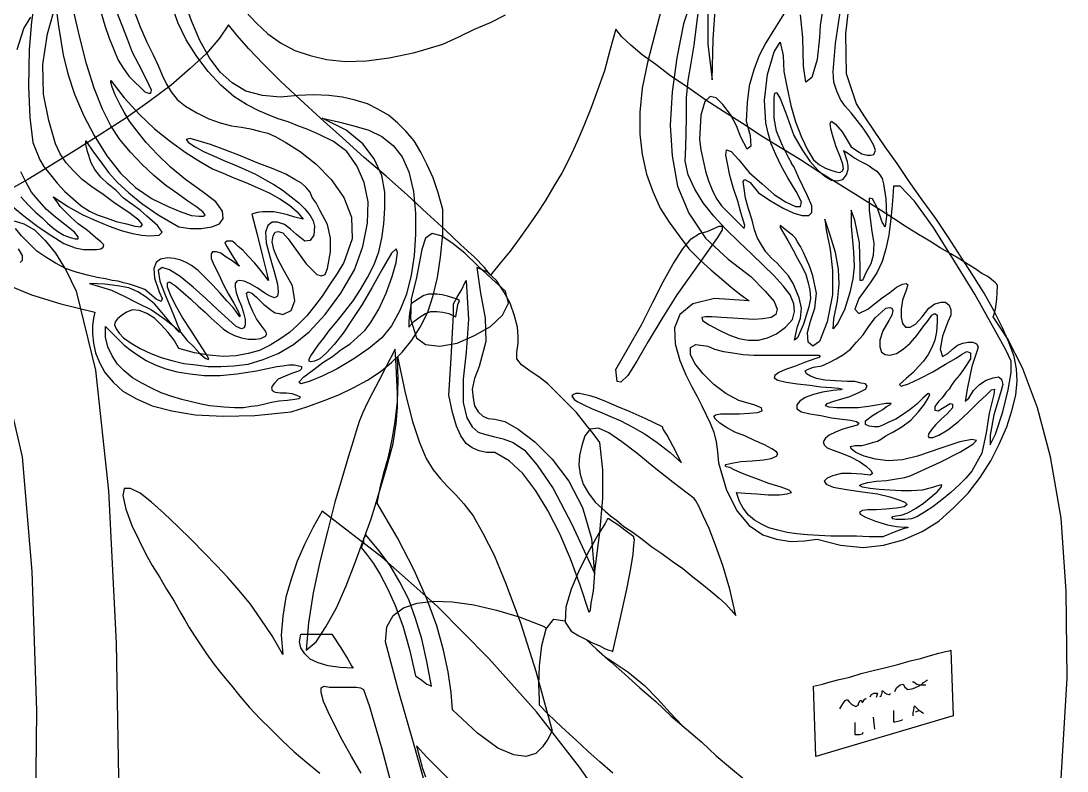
# Model space of a CAD drawing. Extents: x 136.24 to 136.84, y 55.91 to 57.59.
# Drawn here: x 136.4658 to 136.7302, y 57.158 to 57.3477 of the extents above; entities that cross this region are included whole.
import ezdxf

# ---------------------------------------------------------------- set-up
doc = ezdxf.new("R2010")
doc.units = 0
doc.layers.get('0').update_dxf_attribs({"linetype": 'CONTINUOUS'})

msp = doc.modelspace()

# ---------------------------------------------------------------- linework, layer by layer
at = {"linetype": 'CONTINUOUS'}
for points in [[(136.64669, 57.38833), (136.64573, 57.38432), (136.6444, 57.37936), (136.64268, 57.37326), (136.64135, 57.36639), (136.64001, 57.35876), (136.63944, 57.35055), (136.63944, 57.34178), (136.64058, 57.33281), (136.64077, 57.34311), (136.64135, 57.3517), (136.64211, 57.35895), (136.64306, 57.36525), (136.64421, 57.37135), (136.64554, 57.37745), (136.64631, 57.38318), (136.64669, 57.38833)], [(136.6278, 57.35113), (136.62417, 57.3372), (136.62284, 57.33072), (136.62227, 57.32461), (136.62227, 57.31908), (136.62284, 57.31393), (136.62399, 57.30897), (136.62551, 57.30458), (136.62742, 57.30038), (136.62971, 57.29676), (136.63219, 57.29332), (136.63467, 57.29007), (136.63753, 57.28721), (136.6402, 57.28474), (136.64287, 57.28245), (136.64535, 57.28034), (136.64783, 57.27844), (136.64993, 57.27691), (136.64116, 57.27748), (136.63562, 57.27615), (136.63238, 57.27348), (136.63104, 57.27004), (136.63123, 57.26604), (136.63238, 57.26184), (136.6339, 57.25822), (136.63543, 57.25516), (136.63677, 57.25268), (136.63791, 57.25039), (136.63906, 57.2481), (136.64001, 57.24601), (136.64096, 57.24372), (136.64153, 57.24123), (136.64192, 57.23876), (136.64211, 57.2359), (136.64421, 57.22903), (136.64688, 57.22369), (136.64993, 57.22006), (136.65337, 57.21777), (136.6568, 57.21663), (136.66042, 57.21605), (136.66386, 57.21625), (136.6671, 57.21663), (136.67301, 57.2151), (136.67874, 57.21453), (136.68389, 57.2151), (136.68885, 57.21643), (136.69362, 57.21854), (136.69781, 57.2212), (136.70164, 57.22464), (136.70526, 57.22827), (136.70831, 57.23227), (136.71098, 57.23647), (136.71308, 57.24066), (136.71499, 57.24506), (136.71632, 57.24906), (136.71728, 57.25307), (136.71766, 57.25669), (136.71747, 57.25974), (136.71689, 57.2628), (136.71556, 57.26642), (136.71384, 57.27024), (136.71174, 57.27444), (136.70926, 57.27882), (136.7064, 57.2834), (136.70335, 57.28817), (136.7003, 57.29294), (136.69706, 57.29771), (136.69362, 57.30248), (136.69037, 57.30706), (136.68733, 57.31164), (136.68427, 57.31584), (136.6816, 57.31984), (136.67912, 57.32346), (136.67702, 57.32671), (136.67454, 57.33434), (136.67435, 57.34445), (136.67569, 57.35628)], [(136.46202, 57.28111), (136.46851, 57.27844), (136.47595, 57.27615), (136.48453, 57.27405), (136.48415, 57.27253), (136.48396, 57.27062), (136.48396, 57.26852), (136.48415, 57.26623), (136.48472, 57.26375), (136.48567, 57.26127), (136.48701, 57.25879), (136.48911, 57.25631), (136.49159, 57.25402), (136.49503, 57.25211), (136.49903, 57.25039), (136.50399, 57.24906), (136.50991, 57.2481), (136.51697, 57.24772), (136.52498, 57.24792), (136.53414, 57.24887), (136.53833, 57.25021), (136.54252, 57.25173), (136.54634, 57.25325), (136.54996, 57.25497), (136.55339, 57.25688), (136.55664, 57.25898), (136.5595, 57.26127), (136.56217, 57.26394), (136.56465, 57.26699), (136.56675, 57.27024), (136.56866, 57.27405), (136.57, 57.27825), (136.57114, 57.28283), (136.5719, 57.28798), (136.57247, 57.2937), (136.57247, 57.3), (136.57133, 57.3042), (136.57, 57.30801), (136.56846, 57.31144), (136.56694, 57.3145), (136.56522, 57.31736), (136.56313, 57.31984), (136.56102, 57.32194), (136.55874, 57.32385), (136.55607, 57.32537), (136.55339, 57.32671), (136.55034, 57.32766), (136.5471, 57.32843), (136.54366, 57.32881), (136.53985, 57.329), (136.53584, 57.32881), (136.53146, 57.32843), (136.52688, 57.32881), (136.52269, 57.32995), (136.51926, 57.33205), (136.5162, 57.33472), (136.51353, 57.33834), (136.51105, 57.34274), (136.50895, 57.34769), (136.50685, 57.35361)], [(136.49445, 57.35018), (136.49598, 57.34617), (136.49769, 57.34235), (136.49922, 57.33911), (136.50055, 57.33644), (136.50151, 57.33396), (136.50265, 57.33167), (136.5038, 57.32976), (136.50533, 57.32786), (136.50742, 57.32614), (136.51028, 57.32442), (136.51334, 57.32289), (136.5162, 57.32194), (136.51906, 57.32117), (136.52155, 57.32079), (136.52383, 57.32042), (136.52612, 57.31984), (136.52822, 57.31927), (136.53013, 57.3185), (136.5328, 57.31698), (136.53642, 57.31469), (136.54042, 57.31144), (136.54423, 57.30763), (136.54748, 57.30305), (136.54939, 57.29809), (136.54958, 57.29256), (136.54748, 57.28664), (136.54577, 57.28378), (136.54386, 57.28092), (136.54194, 57.27806), (136.54004, 57.27558), (136.53813, 57.2731), (136.53584, 57.27081), (136.53375, 57.2689), (136.53127, 57.26718), (136.52879, 57.26566), (136.52612, 57.26432), (136.52326, 57.26356), (136.52021, 57.26299), (136.51697, 57.2628), (136.51334, 57.26318), (136.50971, 57.26375), (136.50571, 57.26489), (136.50456, 57.26699), (136.50304, 57.2689), (136.50132, 57.27081), (136.4996, 57.27253), (136.49769, 57.27367), (136.49578, 57.27444), (136.49407, 57.27462), (136.49254, 57.27405), (136.4912, 57.2731), (136.49025, 57.27233), (136.48968, 57.27157), (136.48949, 57.27081), (136.48988, 57.26986), (136.49063, 57.26871), (136.49178, 57.26757), (136.49369, 57.26623), (136.49598, 57.26489), (136.49865, 57.26356), (136.50132, 57.2626), (136.50399, 57.26184), (136.50704, 57.26108), (136.5101, 57.2607), (136.51315, 57.26031), (136.51639, 57.26031), (136.51963, 57.26051), (136.52326, 57.26089), (136.52707, 57.26203), (136.53089, 57.26356), (136.53471, 57.26585), (136.5387, 57.26909), (136.54271, 57.27348), (136.54672, 57.27882), (136.55015, 57.28474), (136.55225, 57.29065), (136.55339, 57.29656), (136.55358, 57.30191), (136.55263, 57.30686), (136.55072, 57.31106), (136.54824, 57.31469), (136.54481, 57.31717), (136.54137, 57.31888), (136.53833, 57.32022), (136.53584, 57.32117), (136.53337, 57.32213), (136.53089, 57.32289), (136.5286, 57.32385), (136.52593, 57.32499), (136.52287, 57.32652), (136.51963, 57.32861), (136.51639, 57.33147), (136.51315, 57.33491), (136.51028, 57.33873), (136.50762, 57.34292), (136.50552, 57.34731), (136.50399, 57.3517)], [(136.63543, 57.35342), (136.63333, 57.34693)], [(136.46888, 57.34979), (136.46851, 57.3475), (136.46793, 57.34045), (136.46774, 57.3311), (136.46812, 57.32328), (136.46888, 57.31698), (136.4706, 57.31259), (136.47175, 57.31068), (136.47328, 57.30878), (136.47499, 57.30668), (136.4769, 57.30458), (136.479, 57.30267), (136.4811, 57.30095), (136.48319, 57.29962), (136.4851, 57.29866), (136.48739, 57.2979), (136.48988, 57.29694), (136.49254, 57.29637), (136.49464, 57.2958), (136.49617, 57.29561), (136.49655, 57.29619), (136.4956, 57.29733), (136.49311, 57.29923), (136.48968, 57.30152), (136.48663, 57.30381), (136.48376, 57.30572), (136.48129, 57.30763), (136.47919, 57.30973), (136.47728, 57.31183), (136.47575, 57.31412), (136.47461, 57.31659), (136.47289, 57.32251), (136.47156, 57.32918), (136.47137, 57.33663), (136.47251, 57.34445), (136.47403, 57.34979)], [(136.4748, 57.35018), (136.47537, 57.34636), (136.47652, 57.33911), (136.47766, 57.33434), (136.47938, 57.32918), (136.48167, 57.32385), (136.48434, 57.3187), (136.48759, 57.31355), (136.49102, 57.30915), (136.49483, 57.30553), (136.49903, 57.30267), (136.50304, 57.30076), (136.50628, 57.29942), (136.50895, 57.29847), (136.51086, 57.29828), (136.512, 57.29828), (136.51239, 57.29866), (136.51181, 57.29942), (136.51028, 57.30057), (136.50799, 57.3021), (136.50552, 57.304), (136.50247, 57.3061), (136.49941, 57.30858), (136.49636, 57.31144), (136.49349, 57.3145), (136.49083, 57.31774), (136.48854, 57.32117), (136.48644, 57.32537), (136.48434, 57.33072), (136.48244, 57.33682), (136.48072, 57.3435), (136.47919, 57.34998)], [(136.48605, 57.34998), (136.48701, 57.34655), (136.48816, 57.34331), (136.4893, 57.34045), (136.49045, 57.33777), (136.49178, 57.33567), (136.49311, 57.33376), (136.49464, 57.33224), (136.49598, 57.3309), (136.49712, 57.32976), (136.49807, 57.32938), (136.49865, 57.32938), (136.49884, 57.33014), (136.49827, 57.33147), (136.49712, 57.33376), (136.4956, 57.33663), (136.49407, 57.33968), (136.49274, 57.34311), (136.4914, 57.34655), (136.49006, 57.34998)], [(136.52269, 57.34998), (136.52536, 57.34712), (136.52822, 57.34445), (136.53146, 57.34216), (136.53509, 57.34025), (136.5389, 57.33892), (136.54309, 57.33796), (136.54786, 57.33739), (136.55321, 57.33758), (136.55893, 57.33834), (136.56542, 57.33968), (136.57247, 57.34178), (136.57648, 57.34369), (136.58048, 57.3456), (136.58449, 57.34731), (136.58831, 57.34922)], [(136.63333, 57.34693), (136.63161, 57.33834), (136.63047, 57.32976), (136.6299, 57.32137), (136.63047, 57.31355), (136.63181, 57.30591), (136.63467, 57.29905), (136.63887, 57.29275), (136.64459, 57.28741), (136.65031, 57.28302), (136.65394, 57.27939), (136.65623, 57.27673), (136.65699, 57.27482), (136.65661, 57.27348), (136.65546, 57.27272), (136.65337, 57.27233), (136.65108, 57.27215), (136.6484, 57.27233), (136.64573, 57.27253), (136.64287, 57.27272), (136.64058, 57.2729), (136.63887, 57.2729), (136.63791, 57.27272), (136.6381, 57.27195), (136.63982, 57.27081), (136.6423, 57.26947), (136.64478, 57.26833), (136.64726, 57.26738), (136.64974, 57.26699), (136.65222, 57.26699), (136.65451, 57.26757), (136.6568, 57.26852), (136.65909, 57.27024), (136.66081, 57.27215), (136.66138, 57.27424), (136.66119, 57.27615), (136.66024, 57.27844), (136.65852, 57.28073), (136.65623, 57.28321), (136.65355, 57.28588), (136.65051, 57.28875), (136.64726, 57.29179), (136.64402, 57.29504), (136.64096, 57.29828), (136.63829, 57.30171), (136.63619, 57.30515), (136.63448, 57.30878), (136.63372, 57.31221), (136.6339, 57.31584), (136.63409, 57.32308), (136.63409, 57.32823), (136.63448, 57.33262), (136.63524, 57.33701), (136.63601, 57.34159), (136.63658, 57.34636), (136.63715, 57.35094)], [(136.63734, 57.31774), (136.63772, 57.31507), (136.63829, 57.3124), (136.63887, 57.30973), (136.63963, 57.30725), (136.64058, 57.30496), (136.64153, 57.30286), (136.64287, 57.30095), (136.64459, 57.29923), (136.64726, 57.29656), (136.6486, 57.29523), (136.64879, 57.29599), (136.64783, 57.29923), (136.64707, 57.3021), (136.64593, 57.30534), (136.64497, 57.30858), (136.6444, 57.31164), (136.64402, 57.31373), (136.64421, 57.31507), (136.64535, 57.31469), (136.64726, 57.31259), (136.64993, 57.30935), (136.65317, 57.30649), (136.65623, 57.30381), (136.65909, 57.30191), (136.66157, 57.30076), (136.6629, 57.30076), (136.6631, 57.30191), (136.66176, 57.30458), (136.65966, 57.30801), (136.65795, 57.31106), (136.65661, 57.31393), (136.65546, 57.31659), (136.6547, 57.31927), (136.65413, 57.32194), (136.65394, 57.3248), (136.65375, 57.32766), (136.65451, 57.33415), (136.65623, 57.33987), (136.65775, 57.34235), (136.65852, 57.33892), (136.6587, 57.33491), (136.65947, 57.33072), (136.66042, 57.32632), (136.66157, 57.32213), (136.6631, 57.31831), (136.66462, 57.31507), (136.66615, 57.31259), (136.66768, 57.31126), (136.6692, 57.31049), (136.67054, 57.30992), (136.67187, 57.30954), (136.67283, 57.30935), (136.6734, 57.30973), (136.67378, 57.3103), (136.67359, 57.31144), (136.67301, 57.31316), (136.67187, 57.31584), (136.67111, 57.31831), (136.67054, 57.32042), (136.67034, 57.32174), (136.67072, 57.32232), (136.67168, 57.32156), (136.6734, 57.31965), (136.67569, 57.31584), (136.67702, 57.31488), (136.67836, 57.31412), (136.67969, 57.31373), (136.68065, 57.31373), (136.68141, 57.31393), (136.68179, 57.31488), (136.68141, 57.31622), (136.68027, 57.31831), (136.67874, 57.3206), (136.67721, 57.32251), (136.67569, 57.32442), (136.67416, 57.32614), (136.67301, 57.32786), (136.67206, 57.32995), (136.6713, 57.33224), (136.67111, 57.33491), (136.67168, 57.34197), (136.67301, 57.35037)], [(136.65909, 57.35018), (136.65756, 57.34769), (136.65584, 57.34502), (136.65413, 57.34216), (136.65241, 57.33892), (136.65108, 57.3353), (136.64993, 57.33129), (136.64936, 57.32709), (136.64917, 57.32232), (136.65012, 57.3187), (136.65031, 57.31602), (136.64936, 57.31526), (136.64783, 57.31831), (136.64669, 57.32117), (136.64516, 57.32403), (136.64325, 57.32652), (136.64153, 57.32823), (136.64001, 57.32861), (136.63867, 57.32728), (136.63772, 57.32385), (136.63734, 57.31774)], [(136.66843, 57.35037), (136.66786, 57.34655), (136.66768, 57.3435), (136.6671, 57.33796), (136.66577, 57.33338), (136.66424, 57.33224), (136.66367, 57.33625), (136.66348, 57.3435), (136.6629, 57.34922)], [(136.72873, 57.15615), (136.73025, 57.18152), (136.73006, 57.20346), (136.72873, 57.22197), (136.72605, 57.23742), (136.72281, 57.24982), (136.71899, 57.25994), (136.71518, 57.26738), (136.71155, 57.2729), (136.71174, 57.27329), (136.71213, 57.27482), (136.71251, 57.2773), (136.7127, 57.28073), (136.71251, 57.28111), (136.71213, 57.28149), (136.71117, 57.28226), (136.71022, 57.28302), (136.70869, 57.28378), (136.70717, 57.28492), (136.70526, 57.28607), (136.70316, 57.28741), (136.70087, 57.28875), (136.6982, 57.29027), (136.69552, 57.29198), (136.69266, 57.2937), (136.68962, 57.29561), (136.68637, 57.29771), (136.68313, 57.29981), (136.67969, 57.30191), (136.67607, 57.3042), (136.67187, 57.30686), (136.66748, 57.30954), (136.6629, 57.31259), (136.65813, 57.31545), (136.65317, 57.3185), (136.64822, 57.32174), (136.64345, 57.3248), (136.63867, 57.32786), (136.63429, 57.3309), (136.63009, 57.33376), (136.62628, 57.33663), (136.62284, 57.33911), (136.61998, 57.34159), (136.61769, 57.34369), (136.61616, 57.3456), (136.61464, 57.34025), (136.6133, 57.3351), (136.61158, 57.33014), (136.60986, 57.32557), (136.60815, 57.32117), (136.60643, 57.31717), (136.60453, 57.31316), (136.60262, 57.30935), (136.60052, 57.30591), (136.59842, 57.30229), (136.59632, 57.29905), (136.59403, 57.2958), (136.59174, 57.29256), (136.58946, 57.2895), (136.58697, 57.28646), (136.58449, 57.2834), (136.58297, 57.28531), (136.58048, 57.28798), (136.57705, 57.29103), (136.57304, 57.29485), (136.56846, 57.29905), (136.56351, 57.30362), (136.55816, 57.30839), (136.55263, 57.31316), (136.5471, 57.31813), (136.54157, 57.32308), (136.53642, 57.32786), (136.53146, 57.33243), (136.52707, 57.33682), (136.52345, 57.34063), (136.5204, 57.34407), (136.5183, 57.34674), (136.51601, 57.34331), (136.51277, 57.33949), (136.50857, 57.33567), (136.5038, 57.33147), (136.49827, 57.32728), (136.49235, 57.32308), (136.48605, 57.31908), (136.47976, 57.31507), (136.47366, 57.31126), (136.46755, 57.30763), (136.46183, 57.30439)], [(136.46488, 57.34045), (136.46659, 57.34579), (136.46831, 57.34865)], [(136.46373, 57.30076), (136.46698, 57.29809), (136.47041, 57.29542), (136.47366, 57.29332), (136.47671, 57.29141), (136.47957, 57.29027), (136.48167, 57.28989), (136.48339, 57.28989), (136.48491, 57.28989), (136.48605, 57.29007), (136.48663, 57.29046), (136.48682, 57.29103), (136.48605, 57.29179), (136.48472, 57.29294), (136.48262, 57.29465), (136.48033, 57.29637), (136.47843, 57.29809), (136.4769, 57.29962), (136.47575, 57.30076), (136.47499, 57.30191), (136.47442, 57.30267), (136.47403, 57.30305), (136.47403, 57.30324), (136.47766, 57.30076), (136.48147, 57.29866), (136.48491, 57.29714), (136.48816, 57.2958), (136.4912, 57.29465), (136.49407, 57.2939), (136.49636, 57.29351), (136.49827, 57.29332), (136.50075, 57.29351), (136.50151, 57.29427), (136.50036, 57.29599), (136.49769, 57.29828), (136.49598, 57.29981), (136.49388, 57.30134), (136.49178, 57.30286), (136.48988, 57.30477), (136.48777, 57.30649), (136.48605, 57.3082), (136.48453, 57.31011), (136.48358, 57.31183), (136.48262, 57.31469), (136.48224, 57.31641), (136.48224, 57.31717), (136.48224, 57.31736), (136.48415, 57.3145), (136.48605, 57.31202), (136.48796, 57.30935), (136.49025, 57.30686), (136.49311, 57.3042), (136.49636, 57.30152), (136.50055, 57.29866), (136.50571, 57.29561), (136.50857, 57.29523), (136.51143, 57.29523), (136.5141, 57.29561), (136.51601, 57.29637), (136.51697, 57.29771), (136.51677, 57.29962), (136.51506, 57.30191), (136.51162, 57.30458), (136.50742, 57.30763), (136.50361, 57.31068), (136.50036, 57.31393), (136.4975, 57.31698), (136.49521, 57.31984), (136.49331, 57.32232), (136.49197, 57.32461), (136.49102, 57.32632), (136.48968, 57.329), (136.48891, 57.3309), (136.48854, 57.33224), (136.48854, 57.33262), (136.49197, 57.32823), (136.49578, 57.32403), (136.4996, 57.32042), (136.50361, 57.31717), (136.50762, 57.3143), (136.51124, 57.31202), (136.51429, 57.3103), (136.51697, 57.30915), (136.51963, 57.30801), (136.52269, 57.30686), (136.52555, 57.30553), (136.5286, 57.3042), (136.53127, 57.30267), (136.53375, 57.30114), (136.53565, 57.29942), (136.53718, 57.29752), (136.53509, 57.29809), (136.53318, 57.29866), (136.53146, 57.29905), (136.52974, 57.29942), (136.52822, 57.29942), (136.52688, 57.29942), (136.52555, 57.29923), (136.52421, 57.29885), (136.52555, 57.2937), (136.52688, 57.28817), (136.52803, 57.28378), (136.52841, 57.28206), (136.5265, 57.28454), (136.52498, 57.28646), (136.52326, 57.28817), (136.52192, 57.2897), (136.52078, 57.29065), (136.52001, 57.29141), (136.51944, 57.29179), (136.51926, 57.29198), (136.51792, 57.29198), (136.51735, 57.29161), (136.51792, 57.29065), (136.51887, 57.28893), (136.52001, 57.28721), (136.52059, 57.28626), (136.52097, 57.28588), (136.52097, 57.28569), (136.51926, 57.28703), (136.51772, 57.28798), (136.51639, 57.28893), (136.51525, 57.28932), (136.51429, 57.28932), (136.51391, 57.28875), (136.51391, 57.2876), (136.51468, 57.28588), (136.51582, 57.28359), (136.51697, 57.28111), (136.5183, 57.27863), (136.51963, 57.27634), (136.52059, 57.27462), (136.52116, 57.27329), (136.52116, 57.2729), (136.52059, 57.27367), (136.51944, 57.27519), (136.51792, 57.27691), (136.5162, 57.27882), (136.51429, 57.28092), (136.51239, 57.28283), (136.51067, 57.28454), (136.50895, 57.28588), (136.50762, 57.28664), (136.50628, 57.28721), (136.50456, 57.2876), (136.50284, 57.28778), (136.50113, 57.28741), (136.49998, 57.28664), (136.49941, 57.28512), (136.4996, 57.28263), (136.50075, 57.2792), (136.50151, 57.27748), (136.50132, 57.27673), (136.49998, 57.2773), (136.49712, 57.27977)], [(136.66214, 57.27043), (136.6629, 57.27253), (136.6631, 57.27501), (136.66253, 57.27768), (136.66099, 57.28131), (136.65985, 57.28321), (136.65833, 57.28492), (136.65699, 57.28646), (136.65546, 57.28778), (136.65413, 57.28932), (136.65298, 57.29103), (136.65203, 57.29275), (136.65126, 57.29485), (136.65069, 57.29733), (136.64974, 57.30019), (136.64897, 57.30286), (136.6486, 57.30534), (136.6484, 57.30706), (136.64879, 57.30763), (136.65012, 57.30686), (136.65222, 57.3042), (136.65546, 57.3021), (136.65852, 57.30038), (136.66119, 57.29905), (136.66328, 57.29847), (136.665, 57.29847), (136.66577, 57.29923), (136.66577, 57.30095), (136.66462, 57.30343), (136.66233, 57.3082), (136.66119, 57.31087), (136.66061, 57.31164), (136.66061, 57.31183), (136.65985, 57.31316), (136.65833, 57.31622), (136.6568, 57.31984), (136.65623, 57.32308), (136.65623, 57.32461), (136.65623, 57.32652), (136.65623, 57.32823), (136.65641, 57.32938), (136.6568, 57.32957), (136.65775, 57.32804), (136.65909, 57.32461), (136.66119, 57.3187), (136.66328, 57.31507), (136.66519, 57.31221), (136.66729, 57.30992), (136.66901, 57.30839), (136.67072, 57.30744), (136.67225, 57.30725), (136.67359, 57.30763), (136.67454, 57.30878), (136.67492, 57.31011), (136.67492, 57.31106), (136.67473, 57.31202), (136.67435, 57.31335), (136.67397, 57.3145), (136.67378, 57.31488), (136.67473, 57.3143), (136.67664, 57.31297), (136.67798, 57.31221), (136.67912, 57.31164), (136.68027, 57.31106), (136.68122, 57.3103), (136.68217, 57.30973), (136.68293, 57.30878), (136.68351, 57.30782), (136.68389, 57.30649), (136.68446, 57.30267), (136.68465, 57.29828), (136.68427, 57.29561), (136.68351, 57.29676), (136.68236, 57.30038), (136.68103, 57.30267), (136.68027, 57.30286), (136.68027, 57.29981), (136.68084, 57.29504), (136.68141, 57.29141), (136.68122, 57.28836), (136.68065, 57.28626), (136.6795, 57.28417), (136.67855, 57.28206), (136.67798, 57.28206), (136.67798, 57.28531), (136.67778, 57.29161), (136.67664, 57.29733), (136.67569, 57.29981), (136.67569, 57.2958), (136.67626, 57.28932), (136.67645, 57.2855), (136.67607, 57.28245), (136.6753, 57.27902), (136.67397, 57.27462), (136.67225, 57.27119), (136.67111, 57.26986), (136.6713, 57.27233), (136.67225, 57.27691), (136.67263, 57.28111), (136.67244, 57.28492), (136.67168, 57.28912), (136.67034, 57.29351), (136.66939, 57.29656), (136.66901, 57.29752), (136.66939, 57.29485), (136.67034, 57.28989), (136.67092, 57.28454), (136.67092, 57.27844), (136.66958, 57.27157), (136.66768, 57.26661), (136.66596, 57.26546), (136.66481, 57.26642), (136.66462, 57.2689), (136.66539, 57.27176), (136.66653, 57.27501), (136.66691, 57.27882), (136.66596, 57.28321), (136.66519, 57.2855), (136.66443, 57.28741), (136.66367, 57.28912), (136.6629, 57.29065), (136.66214, 57.29179), (136.66157, 57.29275), (136.66081, 57.29351), (136.66024, 57.2939), (136.6589, 57.29504), (136.65775, 57.29599), (136.65775, 57.29542), (136.65966, 57.29218), (136.66099, 57.2897), (136.66214, 57.2876), (136.66328, 57.2855), (136.66424, 57.28359), (136.66481, 57.28149), (136.66519, 57.27959), (136.66539, 57.27748), (136.665, 57.27539), (136.66367, 57.271), (136.66214, 57.26757), (136.66138, 57.26699), (136.66214, 57.27043)], [(136.54194, 57.32308), (136.54614, 57.32213), (136.54996, 57.32117), (136.55378, 57.32003), (136.55702, 57.3185), (136.55988, 57.31622), (136.56217, 57.31335), (136.56389, 57.30954), (136.56503, 57.30458), (136.5656, 57.29905), (136.5656, 57.2937), (136.56522, 57.28836), (136.56446, 57.2834), (136.56331, 57.27863), (136.5616, 57.27444), (136.5595, 57.27062), (136.55702, 57.26757), (136.55378, 57.26489), (136.54996, 57.26223), (136.54577, 57.25974), (136.54194, 57.25783), (136.5387, 57.2565), (136.53661, 57.25593), (136.53604, 57.25631), (136.53737, 57.25765), (136.53985, 57.25955), (136.54214, 57.26127), (136.54462, 57.2628), (136.54672, 57.26451), (136.54901, 57.26604), (136.55092, 57.26775), (136.55282, 57.26947), (136.55435, 57.27157), (136.55626, 57.27482), (136.55816, 57.27882), (136.55969, 57.28302), (136.56065, 57.28664), (136.56102, 57.28912), (136.56065, 57.29007), (136.5595, 57.28893), (136.55702, 57.28474), (136.55454, 57.28016), (136.55206, 57.27596), (136.54958, 57.27215), (136.54729, 57.26871), (136.545, 57.26585), (136.54309, 57.26375), (136.54137, 57.26223), (136.54004, 57.26165), (136.53908, 57.26146), (136.5387, 57.26165), (136.5387, 57.26223), (136.53908, 57.26299), (136.53985, 57.26413), (136.54099, 57.26566), (136.54233, 57.26738), (136.54386, 57.26947), (136.54577, 57.27176), (136.54767, 57.27424), (136.54977, 57.27691), (136.55168, 57.27977), (136.55339, 57.28283), (136.55511, 57.28607), (136.55626, 57.28932), (136.55702, 57.29275), (136.55759, 57.29637), (136.55778, 57.30038), (136.55778, 57.30439), (136.55702, 57.30858), (136.55511, 57.31278), (136.55225, 57.31659), (136.54806, 57.32003), (136.54194, 57.32308)], [(136.48319, 57.28131), (136.48567, 57.28054), (136.48873, 57.27959), (136.49197, 57.27806), (136.4954, 57.27634), (136.49884, 57.27462), (136.50189, 57.27253), (136.50437, 57.27062), (136.50628, 57.2689), (136.50781, 57.26699), (136.50952, 57.26528), (136.51105, 57.26356), (136.51239, 57.26241), (136.51315, 57.26203), (136.51334, 57.26223), (136.51257, 57.26356), (136.51086, 57.26623), (136.50876, 57.26947), (136.50666, 57.27272), (136.50494, 57.27577), (136.50361, 57.27844), (136.50284, 57.28034), (136.50284, 57.28149), (136.50342, 57.28168), (136.50494, 57.28073), (136.50685, 57.27902), (136.50876, 57.2773), (136.51067, 57.27558), (136.51239, 57.27405), (136.51391, 57.27253), (136.51543, 57.27119), (136.51697, 57.26986), (136.5183, 57.2689), (136.51983, 57.26814), (136.52155, 57.26757), (136.52326, 57.26718), (136.52516, 57.26718), (136.5265, 57.26738), (136.52765, 57.26795), (136.52803, 57.26852), (136.52745, 57.26947), (136.5265, 57.27081), (136.52536, 57.27233), (136.52441, 57.27424), (136.52364, 57.27615), (136.52307, 57.27768), (136.52287, 57.27882), (136.52326, 57.2792), (136.52421, 57.27882), (136.52536, 57.27787), (136.52631, 57.27691), (136.52727, 57.27596), (136.52822, 57.27519), (136.52917, 57.27444), (136.53013, 57.27386), (136.53108, 57.27367), (136.53203, 57.27348), (136.53414, 57.27444), (136.53509, 57.27691), (136.53451, 57.28073), (136.53203, 57.28512), (136.5307, 57.2876), (136.52974, 57.28989), (136.52936, 57.29179), (136.52956, 57.29332), (136.53013, 57.29427), (136.53089, 57.29447), (136.53203, 57.29408), (136.53337, 57.29256), (136.53489, 57.29046), (136.53642, 57.28836), (136.53794, 57.28626), (136.53947, 57.28474), (136.54062, 57.28359), (136.54176, 57.28321), (136.54271, 57.28359), (136.54328, 57.28512), (136.54405, 57.28932), (136.54405, 57.29275), (136.54328, 57.29619), (136.54137, 57.29981), (136.54042, 57.30171), (136.53947, 57.30305), (136.5389, 57.30439), (136.53794, 57.30553), (136.53679, 57.30668), (136.53509, 57.30763), (136.5328, 57.30897), (136.52956, 57.3103), (136.52555, 57.31183), (136.52135, 57.31355), (136.51735, 57.31507), (136.51372, 57.31641), (136.51067, 57.31736), (136.50857, 57.31793), (136.50762, 57.31774), (136.50819, 57.31698), (136.50991, 57.31584), (136.512, 57.31469), (136.51448, 57.31355), (136.51715, 57.3124), (136.51983, 57.31126), (136.5225, 57.31011), (136.52516, 57.30897), (136.52745, 57.30763), (136.52974, 57.30629), (136.53185, 57.30496), (136.53414, 57.30324), (136.53604, 57.30171), (136.53756, 57.30019), (136.5389, 57.29847), (136.53966, 57.29714), (136.54004, 57.2958), (136.53985, 57.29351), (136.5389, 57.29218), (136.53756, 57.29198), (136.53547, 57.2937), (136.53394, 57.29504), (136.53242, 57.29619), (136.5307, 57.29676), (136.52936, 57.29676), (136.52822, 57.29599), (136.52765, 57.29427), (136.52784, 57.29161), (136.52879, 57.28778), (136.52994, 57.28397), (136.5307, 57.28111), (136.53089, 57.2792), (136.5307, 57.27806), (136.52994, 57.27768), (136.52879, 57.27806), (136.52745, 57.27882), (136.52555, 57.28016), (136.52364, 57.28131), (136.5223, 57.28188), (136.52116, 57.28206), (136.5204, 57.28188), (136.52001, 57.28131), (136.52001, 57.28034), (136.52021, 57.27902), (136.52078, 57.27748), (136.52155, 57.27558), (136.52212, 57.27386), (136.5225, 57.27215), (136.5225, 57.27081), (136.5223, 57.27004), (136.52155, 57.26986), (136.52021, 57.27043), (136.5183, 57.27215), (136.51563, 57.27462), (136.51257, 57.27748), (136.50933, 57.28034), (136.50609, 57.28302), (136.50342, 57.28474), (136.50151, 57.28531), (136.50055, 57.28454), (136.50094, 57.28188), (136.50227, 57.27844), (136.50361, 57.27519), (136.50475, 57.27253), (136.50552, 57.27062), (136.50609, 57.26928), (136.5059, 57.2689), (136.50513, 57.26967), (136.50361, 57.27138), (136.50151, 57.27386), (136.4996, 57.27615), (136.4975, 57.27787), (136.4954, 57.2792), (136.49311, 57.28016), (136.49025, 57.28073), (136.48701, 57.28111), (136.48319, 57.28131)], [(136.46583, 57.30324), (136.46774, 57.30114), (136.46946, 57.29942), (136.47117, 57.2979), (136.47251, 57.29656), (136.47385, 57.29542), (136.47518, 57.29447), (136.47671, 57.29351), (136.47824, 57.29294), (136.47957, 57.29256), (136.48033, 57.29256), (136.48033, 57.29313), (136.47938, 57.29427), (136.4769, 57.29619), (136.47461, 57.29809), (136.47232, 57.3), (136.47041, 57.3021), (136.46851, 57.30439), (136.46717, 57.30686), (136.46583, 57.30954)], [(136.68637, 57.30591), (136.68618, 57.30324), (136.68599, 57.30019), (136.68561, 57.29694), (136.68522, 57.29351), (136.68446, 57.29007), (136.68351, 57.28683), (136.68217, 57.28397), (136.68046, 57.28149), (136.67759, 57.27748), (136.67664, 57.27482), (136.67759, 57.27367), (136.67988, 57.27482), (136.6816, 57.27615), (136.68351, 57.27768), (136.68542, 57.27902), (136.68713, 57.28034), (136.68866, 57.28111), (136.68962, 57.28131), (136.69, 57.28092), (136.68962, 57.27959), (136.68866, 57.27711), (136.68828, 57.27482), (136.68828, 57.27272), (136.68866, 57.27119), (136.68942, 57.27024), (136.69057, 57.27024), (136.69191, 57.271), (136.69362, 57.2729), (136.69534, 57.27501), (136.69686, 57.27615), (136.69839, 57.27653), (136.69953, 57.27653), (136.70049, 57.27577), (136.70087, 57.27462), (136.70087, 57.27329), (136.7001, 57.27157), (136.69877, 57.26795), (136.6982, 57.2647), (136.69877, 57.2628), (136.7001, 57.26356), (136.70125, 57.2647), (136.70259, 57.26566), (136.70393, 57.26623), (136.70526, 57.26642), (136.7064, 57.26642), (136.70736, 57.26604), (136.70774, 57.26528), (136.70755, 57.26432), (136.70621, 57.26031), (136.70507, 57.25497), (136.7045, 57.25154), (136.70545, 57.2523), (136.70659, 57.25421), (136.70812, 57.25574), (136.70984, 57.25688), (136.71155, 57.25745), (136.71289, 57.25765), (136.71365, 57.25707), (136.71403, 57.25574), (136.71346, 57.25364), (136.71174, 57.2481), (136.71079, 57.24295), (136.71079, 57.24048), (136.71213, 57.24315), (136.71403, 57.24887), (136.71537, 57.2544), (136.71613, 57.25879), (136.71613, 57.26165), (136.7148, 57.26451), (136.71137, 57.27062), (136.70697, 57.27863), (136.70164, 57.28721), (136.69649, 57.29542), (136.69171, 57.3021), (136.68809, 57.30591), (136.68637, 57.30591)], [(136.46412, 57.29714), (136.46659, 57.29637), (136.46927, 57.29485), (136.47194, 57.29218), (136.47461, 57.28893), (136.47728, 57.28454), (136.47976, 57.27939), (136.48472, 57.25936), (136.48796, 57.22884), (136.48988, 57.1903), (136.49063, 57.14661), (136.49045, 57.10025), (136.48988, 57.05408), (136.48873, 57.01039), (136.48777, 56.97223)], [(136.49712, 57.27977), (136.49503, 57.28054), (136.49331, 57.28111), (136.49178, 57.28149), (136.49045, 57.28188), (136.48891, 57.28206), (136.4872, 57.28245), (136.4851, 57.28283), (136.48262, 57.2834), (136.47976, 57.28417), (136.47709, 57.28512), (136.47461, 57.28646), (136.47213, 57.28798), (136.46984, 57.2895), (136.46793, 57.29141), (136.46602, 57.29332), (136.4645, 57.29523)], [(136.58831, 57.27939), (136.58488, 57.28245), (136.58125, 57.28588), (136.57801, 57.28893), (136.57476, 57.29161), (136.57209, 57.29332), (136.5698, 57.2939), (136.56809, 57.29275), (136.56713, 57.28989), (136.5658, 57.28283), (136.56446, 57.2773), (136.56427, 57.27233), (136.5658, 57.26757), (136.56809, 57.26585), (136.57171, 57.26546), (136.5761, 57.26623), (136.58048, 57.26814), (136.58449, 57.27043), (136.58754, 57.27329), (136.58907, 57.27634), (136.58831, 57.27939)], [(136.61616, 57.25955), (136.61941, 57.26509), (136.62265, 57.27081), (136.62551, 57.27653), (136.62818, 57.28168), (136.63066, 57.28626), (136.63314, 57.29007), (136.63524, 57.29256), (136.63734, 57.2939), (136.63925, 57.29447), (136.64096, 57.29523), (136.6423, 57.2958), (136.64306, 57.2958), (136.64306, 57.29485), (136.64192, 57.29294), (136.63963, 57.2897), (136.63601, 57.28454), (136.63161, 57.27844), (136.6278, 57.27233), (136.62437, 57.26661), (136.6215, 57.26165), (136.61921, 57.25803), (136.6175, 57.25631), (136.61655, 57.2565), (136.61616, 57.25955)], [(136.46564, 57.28664), (136.46622, 57.28721), (136.46622, 57.28836), (136.46526, 57.29007)], [(136.58105, 57.28531), (136.58202, 57.27882), (136.58316, 57.27253), (136.58334, 57.26661), (136.58163, 57.26031), (136.58048, 57.25726), (136.57991, 57.25459), (136.5801, 57.2523), (136.58048, 57.25039), (136.58144, 57.24887), (136.58259, 57.24772), (136.58392, 57.24715), (136.58563, 57.24696), (136.58812, 57.24638), (136.59155, 57.24448), (136.59575, 57.24123), (136.60013, 57.23685), (136.60434, 57.23132), (136.60777, 57.22464), (136.61006, 57.21682), (136.61082, 57.20785), (136.61215, 57.21834), (136.61292, 57.22693), (136.61292, 57.23418), (136.61215, 57.24105), (136.61044, 57.24334), (136.60834, 57.24601), (136.60624, 57.24867), (136.60376, 57.25116), (136.60128, 57.25364), (136.59899, 57.25593), (136.5967, 57.25765), (136.59479, 57.25898), (136.59232, 57.2607), (136.59117, 57.26223), (136.59117, 57.26394), (136.59155, 57.26623), (136.59155, 57.26795), (136.59136, 57.27024), (136.5906, 57.2731), (136.58946, 57.27634), (136.58792, 57.2792), (136.58602, 57.28206), (136.58373, 57.28417), (136.58105, 57.28531)], [(136.57515, 57.27615), (136.5761, 57.27787), (136.57724, 57.27977), (136.57801, 57.28149), (136.57839, 57.28206), (136.57896, 57.27215), (136.57839, 57.26394), (136.57762, 57.25707), (136.57762, 57.25116), (136.57858, 57.24735), (136.57991, 57.24506), (136.58144, 57.24372), (136.58297, 57.24315), (136.58526, 57.24257), (136.58774, 57.242), (136.59021, 57.24105), (136.59308, 57.23914), (136.59632, 57.23533), (136.60033, 57.22941), (136.6051, 57.22044), (136.61082, 57.20804), (136.61044, 57.20346), (136.60986, 57.20041), (136.60968, 57.19869), (136.60949, 57.19812), (136.6072, 57.20499), (136.60471, 57.21167), (136.60205, 57.21796), (136.59899, 57.22388), (136.59594, 57.22884), (136.5927, 57.23322), (136.58926, 57.23647), (136.58563, 57.23857), (136.58354, 57.23857), (136.58163, 57.23895), (136.57991, 57.23971), (136.57839, 57.24086), (136.57705, 57.24277), (136.5759, 57.24524), (136.57495, 57.24867), (136.574, 57.25307), (136.57458, 57.26241), (136.57495, 57.2689), (136.57515, 57.27329), (136.57515, 57.27615)], [(136.56446, 57.27615), (136.56408, 57.27367), (136.56389, 57.27176), (136.56389, 57.27062), (136.56389, 57.27024), (136.56522, 57.27176), (136.56675, 57.2729), (136.56809, 57.27367), (136.56942, 57.27424), (136.57095, 57.27424), (136.57247, 57.27405), (136.574, 57.27367), (136.57572, 57.2729), (136.57629, 57.27596), (136.57667, 57.27691), (136.5761, 57.2773), (136.57362, 57.27806), (136.57229, 57.27844), (136.57095, 57.27863), (136.5698, 57.27863), (136.56885, 57.27863), (136.56771, 57.27825), (136.56675, 57.27768), (136.5656, 57.27691), (136.56446, 57.27615)], [(136.66615, 57.26012), (136.66825, 57.26051), (136.67015, 57.26127), (136.67187, 57.26223), (136.67378, 57.26337), (136.67549, 57.2647), (136.67702, 57.26642), (136.67874, 57.26833), (136.68027, 57.27062), (136.68179, 57.27272), (136.68332, 57.27405), (136.68446, 57.27501), (136.68542, 57.27519), (136.68599, 57.27501), (136.68618, 57.27444), (136.68599, 57.27329), (136.68522, 57.27195), (136.6837, 57.26928), (136.68293, 57.26699), (136.68293, 57.26528), (136.68332, 57.26394), (136.68427, 57.26337), (136.68542, 57.26318), (136.68713, 57.26356), (136.68885, 57.2647), (136.69057, 57.26623), (136.69229, 57.26814), (136.69381, 57.27024), (136.69515, 57.27195), (136.6961, 57.27329), (136.69686, 57.27367), (136.69744, 57.27329), (136.69744, 57.27157), (136.69724, 57.26909), (136.69686, 57.26699), (136.6961, 57.26509), (136.69515, 57.26337), (136.694, 57.26165), (136.69266, 57.26031), (136.69133, 57.25879), (136.68962, 57.25726), (136.6879, 57.25574), (136.68828, 57.25536), (136.69019, 57.25593), (136.69305, 57.25726), (136.69629, 57.25898), (136.69953, 57.26089), (136.70221, 57.26241), (136.70354, 57.26337), (136.70488, 57.26413), (136.70583, 57.26375), (136.70583, 57.26223), (136.70411, 57.25955), (136.70297, 57.25803), (136.70182, 57.25669), (136.70106, 57.25554), (136.70049, 57.25459), (136.69973, 57.25383), (136.69915, 57.25307), (136.69858, 57.2523), (136.69781, 57.25154), (136.69686, 57.25021), (136.69686, 57.24925), (136.69763, 57.24906), (136.69915, 57.25001), (136.70068, 57.25096), (136.70125, 57.25078), (136.70125, 57.24982), (136.69992, 57.2483), (136.69839, 57.24696), (136.69706, 57.24563), (136.6961, 57.24448), (136.69534, 57.24334), (136.69515, 57.24277), (136.69534, 57.24238), (136.69629, 57.24238), (136.69781, 57.24295), (136.7001, 57.24429), (136.70278, 57.24638), (136.70526, 57.24867), (136.70774, 57.25116), (136.70984, 57.25307), (136.71117, 57.2544), (136.71194, 57.25459), (136.71174, 57.25325), (136.7106, 57.24849), (136.70984, 57.24352), (136.70869, 57.23837), (136.70621, 57.23379), (136.70468, 57.23208), (136.70297, 57.23036), (136.70087, 57.22846), (136.69858, 57.22655), (136.69629, 57.22483), (136.6942, 57.22349), (136.69248, 57.22235), (136.69095, 57.22178), (136.68923, 57.22159), (136.6879, 57.22159), (136.68694, 57.22159), (136.68618, 57.22178), (136.68599, 57.22197), (136.68618, 57.22235), (136.68694, 57.22254), (136.68828, 57.22273), (136.69, 57.2233), (136.69209, 57.22445), (136.694, 57.22578), (136.69591, 57.22731), (136.69744, 57.22864), (136.69839, 57.22979), (136.69858, 57.23036), (136.69781, 57.23017), (136.69591, 57.2296), (136.69362, 57.22903), (136.69095, 57.22884), (136.68828, 57.22884), (136.68542, 57.22903), (136.68275, 57.22922), (136.68046, 57.22941), (136.67855, 57.22979), (136.67778, 57.23017), (136.67836, 57.23055), (136.67988, 57.23093), (136.68198, 57.23132), (136.68465, 57.23151), (136.68713, 57.23189), (136.68923, 57.23227), (136.69057, 57.23265), (136.6982, 57.23608), (136.70335, 57.23876), (136.7064, 57.24066), (136.70736, 57.24162), (136.70621, 57.24181), (136.70316, 57.24123), (136.69858, 57.23971), (136.69248, 57.23762), (136.68866, 57.23666), (136.68504, 57.23647), (136.68179, 57.23685), (136.67893, 57.23762), (136.67683, 57.23857), (136.67569, 57.23952), (136.67549, 57.24009), (136.67664, 57.24028), (136.67836, 57.24028), (136.67969, 57.24066), (136.68103, 57.24105), (136.68236, 57.24143), (136.68332, 57.242), (136.68446, 57.24277), (136.68522, 57.24315), (136.68618, 57.24372), (136.68847, 57.24506), (136.69076, 57.24677), (136.69266, 57.24887), (136.6942, 57.25078), (136.69515, 57.2523), (136.69552, 57.25325), (136.69515, 57.25345), (136.69381, 57.2523), (136.69229, 57.25078), (136.69057, 57.24944), (136.68866, 57.2481), (136.68694, 57.24696), (136.68522, 57.2462), (136.6837, 57.24543), (136.68256, 57.24506), (136.6816, 57.24506), (136.68027, 57.24524), (136.67931, 57.24563), (136.67931, 57.24658), (136.68103, 57.24792), (136.68236, 57.24867), (136.6837, 57.24944), (136.68465, 57.25021), (136.68542, 57.25059), (136.6858, 57.25096), (136.68542, 57.25096), (136.68446, 57.25096), (136.68256, 57.25059), (136.68007, 57.25021), (136.67741, 57.24982), (136.67454, 57.24982), (136.67206, 57.24982), (136.67015, 57.25001), (136.6692, 57.25039), (136.66958, 57.25096), (136.6713, 57.25154), (136.6753, 57.25268), (136.67778, 57.25383), (136.67931, 57.25459), (136.67969, 57.25536), (136.67931, 57.25593), (136.67817, 57.25612), (136.67664, 57.2565), (136.67473, 57.2565), (136.67168, 57.25669), (136.66901, 57.25688), (136.66691, 57.25726), (136.66539, 57.25783), (136.66443, 57.25841), (136.66405, 57.25917), (136.66462, 57.25955), (136.66615, 57.26012)], [(136.4872, 57.27043), (136.48816, 57.26947), (136.4893, 57.26833), (136.49063, 57.26699), (136.49197, 57.26566), (136.49369, 57.26432), (136.4954, 57.26318), (136.4975, 57.26184), (136.49979, 57.2607), (136.50247, 57.25974), (136.50533, 57.25898), (136.50857, 57.25841), (136.51219, 57.25803), (136.5162, 57.25803), (136.5204, 57.25841), (136.52536, 57.25917), (136.53051, 57.26031), (136.53203, 57.26051), (136.53356, 57.2607), (136.53489, 57.2607), (136.53604, 57.26051), (136.53679, 57.26031), (136.53679, 57.25974), (136.53622, 57.25917), (136.53451, 57.2586), (136.5326, 57.25783), (136.53089, 57.25707), (136.52994, 57.25612), (136.52936, 57.25536), (136.52917, 57.25479), (136.52936, 57.25421), (136.53013, 57.25383), (136.53146, 57.25364), (136.53299, 57.25364), (136.53432, 57.25345), (136.53547, 57.25307), (136.53622, 57.25268), (136.53642, 57.2525), (136.53604, 57.25211), (136.53509, 57.25192), (136.53318, 57.25173), (136.53108, 57.25154), (136.52917, 57.25116), (136.52745, 57.25078), (136.52574, 57.25039), (136.52402, 57.25021), (136.52212, 57.24982), (136.51983, 57.24982), (136.51715, 57.25001), (136.51543, 57.25021), (136.51353, 57.25039), (136.51143, 57.25078), (136.50895, 57.25135), (136.50647, 57.25192), (136.50399, 57.25268), (136.50132, 57.25364), (136.49884, 57.25479), (136.49636, 57.25612), (136.49407, 57.25745), (136.49197, 57.25917), (136.49025, 57.26089), (136.48891, 57.26299), (136.48777, 57.26528), (136.4872, 57.26775), (136.4872, 57.27043)], [(136.53794, 57.18858), (136.54042, 57.19068), (136.5429, 57.1945), (136.54557, 57.19926), (136.54806, 57.2048), (136.55034, 57.21071), (136.55244, 57.21643), (136.55435, 57.22178), (136.55568, 57.22617), (136.55816, 57.23437), (136.55988, 57.24086), (136.56065, 57.24581), (136.56102, 57.25001), (136.56102, 57.25345), (136.56084, 57.25688), (136.56065, 57.26051), (136.56045, 57.2647), (136.55816, 57.26031), (136.55626, 57.25669), (136.55473, 57.25364), (136.55339, 57.25116), (136.55225, 57.24867), (136.5513, 57.24638), (136.55053, 57.24391), (136.54977, 57.24143), (136.54863, 57.23762), (136.5471, 57.23246), (136.54519, 57.22598), (136.54328, 57.21854), (136.54137, 57.2109), (136.53966, 57.20308), (136.53851, 57.19545), (136.53794, 57.18858)], [(136.63944, 57.26546), (136.64116, 57.2647), (136.64345, 57.26413), (136.64573, 57.26375), (136.6484, 57.26337), (136.65108, 57.26318), (136.65375, 57.26318), (136.65641, 57.26318), (136.6589, 57.26318), (136.66138, 57.26318), (136.66348, 57.26318), (136.66519, 57.26318), (136.66653, 57.26318), (136.66748, 57.26318), (136.66786, 57.26299), (136.66748, 57.2626), (136.66653, 57.26223), (136.66386, 57.26127), (136.66138, 57.26031), (136.65909, 57.25955), (136.65737, 57.25879), (136.65641, 57.25803), (136.65623, 57.25745), (136.65718, 57.25688), (136.65928, 57.25631), (136.66214, 57.25593), (136.66519, 57.25554), (136.66805, 57.25516), (136.67072, 57.25497), (136.67244, 57.25479), (136.6734, 57.25459), (136.67301, 57.2544), (136.67111, 57.25421), (136.66843, 57.25383), (136.66615, 57.25325), (136.66405, 57.2525), (136.66271, 57.25154), (136.66195, 57.25059), (136.66195, 57.24963), (136.6631, 57.24887), (136.66519, 57.2483), (136.66805, 57.24792), (136.67072, 57.24735), (136.6734, 57.24696), (136.67549, 57.24677), (136.67702, 57.24638), (136.67759, 57.24601), (136.67721, 57.24543), (136.67569, 57.24506), (136.67359, 57.24448), (136.67168, 57.24372), (136.67015, 57.24295), (136.6692, 57.24219), (136.66863, 57.24123), (136.66882, 57.24048), (136.66958, 57.23971), (136.67111, 57.23914), (136.67321, 57.23837), (136.67549, 57.23742), (136.67778, 57.23628), (136.6795, 57.23513), (136.68065, 57.23399), (136.68103, 57.23322), (136.68046, 57.23284), (136.67836, 57.23304), (136.67569, 57.23322), (136.67321, 57.23322), (136.67092, 57.23265), (136.66958, 57.23208), (136.66882, 57.23132), (136.66939, 57.23055), (136.67111, 57.22979), (136.67454, 57.22922), (136.67855, 57.22864), (136.68236, 57.22807), (136.68542, 57.22731), (136.68771, 57.22655), (136.68923, 57.22598), (136.6898, 57.2254), (136.68904, 57.22483), (136.68713, 57.22445), (136.68446, 57.22426), (136.68198, 57.22407), (136.67988, 57.22407), (136.67855, 57.22388), (136.67778, 57.22349), (136.67798, 57.22292), (136.67931, 57.22216), (136.68179, 57.2212), (136.68485, 57.22025), (136.68713, 57.21987), (136.68904, 57.21968), (136.69, 57.21968), (136.69, 57.21949), (136.68904, 57.2193), (136.68694, 57.21854), (136.6837, 57.2172), (136.68027, 57.2172), (136.67702, 57.21739), (136.67378, 57.21739), (136.67054, 57.21739), (136.66748, 57.21758), (136.66462, 57.21777), (136.66195, 57.21796), (136.65947, 57.21834), (136.65718, 57.21891), (136.65489, 57.21949), (136.65298, 57.22044), (136.65126, 57.2214), (136.64974, 57.22273), (136.6484, 57.22445), (136.64745, 57.22617), (136.64669, 57.22846), (136.64897, 57.22827), (136.65184, 57.22807), (136.6547, 57.22788), (136.65756, 57.22788), (136.65947, 57.22807), (136.66061, 57.22846), (136.66004, 57.22903), (136.65795, 57.22979), (136.65489, 57.23075), (136.65222, 57.2317), (136.64974, 57.23265), (136.64783, 57.23342), (136.64611, 57.23418), (136.64497, 57.23475), (136.64421, 57.23494), (136.64402, 57.23513), (136.64402, 57.23513), (136.64382, 57.23533), (136.64382, 57.23533), (136.64402, 57.23551), (136.64478, 57.23571), (136.64593, 57.2359), (136.64783, 57.23628), (136.65069, 57.23647), (136.65355, 57.23666), (136.65546, 57.23704), (136.6568, 57.23762), (136.65718, 57.23819), (136.6568, 57.23876), (136.65566, 57.23952), (136.65375, 57.24048), (136.65126, 57.24162), (136.64879, 57.24277), (136.64631, 57.24372), (136.64421, 57.24486), (136.64249, 57.24601), (136.64135, 57.24696), (136.64096, 57.24772), (136.64135, 57.2481), (136.64268, 57.2483), (136.64497, 57.2483), (136.64745, 57.2483), (136.64993, 57.24849), (136.65203, 57.24867), (136.65317, 57.24906), (136.65298, 57.24982), (136.65108, 57.25059), (136.64726, 57.25173), (136.64402, 57.25345), (136.64096, 57.25574), (136.63829, 57.25841), (136.63619, 57.26108), (136.63505, 57.26337), (136.63505, 57.26509), (136.63638, 57.26585), (136.63944, 57.26546)], [(136.55587, 57.22578), (136.55664, 57.2296), (136.55759, 57.23342), (136.55874, 57.23742), (136.55969, 57.24181), (136.56045, 57.24638), (136.56102, 57.25135), (136.56122, 57.25688), (136.56102, 57.2628), (136.56294, 57.25364), (136.56484, 57.24638), (136.56656, 57.24105), (136.56828, 57.23704), (136.57, 57.23418), (136.5719, 57.23189), (136.57362, 57.22998), (136.57572, 57.22788), (136.57782, 57.22559), (136.5801, 57.22254), (136.58259, 57.21815), (136.58545, 57.21262), (136.5885, 57.20518), (136.59212, 57.19545), (136.59594, 57.18324), (136.60013, 57.16816), (136.59899, 57.16607), (136.59766, 57.16416), (136.59594, 57.16244), (136.59346, 57.16168), (136.59041, 57.16206), (136.5864, 57.16378), (136.58125, 57.16759), (136.57495, 57.17351), (136.57458, 57.1779), (136.57381, 57.18305), (136.57266, 57.18858), (136.57095, 57.19468), (136.56846, 57.20155), (136.56522, 57.20881), (136.56102, 57.21701), (136.55587, 57.22578)], [(136.46526, 57.01383), (136.46679, 57.05217), (136.46831, 57.093), (136.46946, 57.13402), (136.46984, 57.17332), (136.4687, 57.20842), (136.46622, 57.23742), (136.46144, 57.25822)], [(136.61025, 57.24963), (136.61215, 57.24887), (136.61464, 57.24772), (136.6175, 57.24658), (136.62036, 57.24506), (136.6236, 57.24315), (136.62665, 57.24105), (136.6299, 57.23857), (136.63276, 57.2359), (136.63066, 57.24009), (136.62914, 57.24295), (136.62818, 57.24448), (136.62799, 57.24506), (136.6236, 57.24715), (136.61979, 57.24887), (136.61655, 57.25021), (136.61387, 57.25135), (136.61158, 57.2523), (136.60968, 57.25287), (136.60815, 57.25325), (136.607, 57.25345), (136.60605, 57.25345), (136.60548, 57.25325), (136.6051, 57.25287), (136.60529, 57.2525), (136.60567, 57.25192), (136.60662, 57.25135), (136.60815, 57.25059), (136.61025, 57.24963)], [(136.61025, 57.24963), (136.61215, 57.24887), (136.61464, 57.24772), (136.6175, 57.24658), (136.62036, 57.24506), (136.6236, 57.24315), (136.62665, 57.24105), (136.6299, 57.23857), (136.63276, 57.2359), (136.63066, 57.24009), (136.62914, 57.24295), (136.62818, 57.24448), (136.62799, 57.24506), (136.6236, 57.24715), (136.61979, 57.24887), (136.61655, 57.25021), (136.61387, 57.25135), (136.61158, 57.2523), (136.60968, 57.25287), (136.60815, 57.25325), (136.607, 57.25345), (136.60605, 57.25345), (136.60548, 57.25325), (136.6051, 57.25287), (136.60529, 57.2525), (136.60567, 57.25192), (136.60662, 57.25135), (136.60815, 57.25059), (136.61025, 57.24963)], [(136.61349, 57.22369), (136.61483, 57.22254), (136.61635, 57.2214), (136.61826, 57.21987), (136.62055, 57.21834), (136.62284, 57.21663), (136.62532, 57.21472), (136.6278, 57.213), (136.63047, 57.2111), (136.63314, 57.20919), (136.63562, 57.20709), (136.63791, 57.20537), (136.6402, 57.20346), (136.6423, 57.20175), (136.64402, 57.20022), (136.64535, 57.19869), (136.6465, 57.19736), (136.64497, 57.20403), (136.64325, 57.20995), (136.64135, 57.2151), (136.63982, 57.2193), (136.63829, 57.22254), (136.63715, 57.22502), (136.63638, 57.22635), (136.63601, 57.22693), (136.63066, 57.23093), (136.62589, 57.23475), (136.6215, 57.23837), (136.61769, 57.24123), (136.61444, 57.24352), (136.61178, 57.24467), (136.60968, 57.24448), (136.60834, 57.24277), (136.60757, 57.24028), (136.607, 57.2378), (136.60682, 57.23533), (136.6072, 57.23304), (136.60796, 57.23055), (136.60929, 57.22827), (136.61101, 57.22598), (136.61349, 57.22369)], [(136.54194, 57.22369), (136.53966, 57.21968), (136.53756, 57.21548), (136.53565, 57.2111), (136.53414, 57.20652), (136.5328, 57.20194), (136.53203, 57.19717), (136.53165, 57.19239), (136.53203, 57.18744), (136.52936, 57.19221), (136.5265, 57.1964), (136.52383, 57.20022), (136.52097, 57.20366), (136.51811, 57.2069), (136.51525, 57.20995), (136.51219, 57.21319), (136.50895, 57.21643), (136.50552, 57.21987), (136.50208, 57.22311), (136.49884, 57.22598), (136.49598, 57.22827), (136.49349, 57.22941), (136.49197, 57.22941), (136.49159, 57.22769), (136.49235, 57.22426), (136.49388, 57.22006), (136.4956, 57.21643), (136.49732, 57.213), (136.49903, 57.20995), (136.50094, 57.2069), (136.50265, 57.20403), (136.50456, 57.20098), (136.50628, 57.19793), (136.50723, 57.19622), (136.50838, 57.19431), (136.50971, 57.19221), (136.51124, 57.18992), (136.51277, 57.18763), (136.51468, 57.18495), (136.51658, 57.18248), (136.51887, 57.1798), (136.52116, 57.17694), (136.52364, 57.17408), (136.52631, 57.17122), (136.52899, 57.16855), (136.53185, 57.16569), (136.53489, 57.16283), (136.53813, 57.16015), (136.54137, 57.15748)], [(136.61693, 57.14489), (136.607, 57.15901), (136.59613, 57.17294), (136.58411, 57.18648), (136.57114, 57.19965), (136.55702, 57.21205), (136.54194, 57.22369)], [(136.60491, 57.19335), (136.60682, 57.19221), (136.60872, 57.19125), (136.61044, 57.1903), (136.61197, 57.18973), (136.6133, 57.18896), (136.61444, 57.18858), (136.61521, 57.18839), (136.6154, 57.1882), (136.6175, 57.19717), (136.61902, 57.20403), (136.61998, 57.20919), (136.62055, 57.21281), (136.62074, 57.2151), (136.62093, 57.21643), (136.62074, 57.21701), (136.62074, 57.2172), (136.61845, 57.21891), (136.61693, 57.22006), (136.61578, 57.22083), (136.61483, 57.2214), (136.61444, 57.22178), (136.61426, 57.22178), (136.61406, 57.22178), (136.61406, 57.22178), (136.61349, 57.22063), (136.61178, 57.21796), (136.60949, 57.21376), (136.607, 57.20899), (136.60491, 57.20403), (136.60357, 57.19946), (136.60338, 57.19564), (136.60491, 57.19335)], [(136.55187, 57.21453), (136.55321, 57.21281), (136.55492, 57.21052), (136.55664, 57.20766), (136.55855, 57.20403), (136.56045, 57.19983), (136.56236, 57.19468), (136.56408, 57.18877), (136.5656, 57.18209), (136.56713, 57.18095), (136.56846, 57.18), (136.56923, 57.17961), (136.56961, 57.17943), (136.56846, 57.18572), (136.56713, 57.19144), (136.5656, 57.19659), (136.56389, 57.20137), (136.5616, 57.20575), (136.55912, 57.20995), (136.55626, 57.21376), (136.55301, 57.21777), (136.55244, 57.21682), (136.55244, 57.21625), (136.55244, 57.21586), (136.55187, 57.21453)], [(136.56942, 57.14966), (136.56522, 57.16455), (136.56122, 57.17866), (136.55797, 57.19068), (136.55836, 57.1945), (136.55988, 57.19736), (136.56255, 57.19926), (136.56599, 57.20041), (136.57018, 57.20098), (136.57495, 57.2008), (136.5803, 57.20003), (136.58602, 57.19869), (136.59174, 57.19697), (136.59766, 57.19468), (136.5988, 57.19411), (136.5988, 57.19411)], [(136.6154, 57.15748), (136.61215, 57.16035), (136.60911, 57.16301), (136.60624, 57.16569), (136.60357, 57.16816), (136.60109, 57.17045), (136.5988, 57.17274), (136.5969, 57.17465), (136.5969, 57.17618), (136.5967, 57.1798), (136.5969, 57.18458), (136.59747, 57.18973), (136.59861, 57.19393), (136.60052, 57.1964), (136.60338, 57.19602), (136.60338, 57.19564)], [(136.53661, 57.19259), (136.53851, 57.19259), (136.54004, 57.19259), (136.54137, 57.19259), (136.54252, 57.19259), (136.54328, 57.19259), (136.54386, 57.19259), (136.54423, 57.19259), (136.54443, 57.19259), (136.54672, 57.18915), (136.54843, 57.18629), (136.54939, 57.18458), (136.54977, 57.184), (136.54652, 57.18419), (136.54348, 57.18458), (136.54099, 57.18534), (136.5389, 57.18629), (136.53756, 57.18763), (136.53661, 57.18915), (136.53622, 57.19068), (136.53661, 57.19259)], [(136.60872, 57.19125), (136.6114, 57.18877), (136.61483, 57.18572), (136.61845, 57.18248), (136.62227, 57.17904), (136.62628, 57.17561), (136.63009, 57.17199), (136.63409, 57.16855), (136.63791, 57.1653), (136.64153, 57.16187), (136.64516, 57.15882), (136.6486, 57.15596)], [(136.66615, 57.17943), (136.66691, 57.17961), (136.66843, 57.18), (136.67034, 57.18057), (136.67263, 57.18114), (136.6753, 57.18172), (136.67817, 57.18267), (136.68122, 57.18343), (136.68446, 57.18419), (136.68751, 57.18495), (136.69057, 57.18591), (136.69324, 57.18648), (136.69572, 57.18724), (136.69781, 57.18782), (136.69953, 57.1882), (136.70049, 57.18839), (136.70087, 57.18858), (136.70144, 57.17199), (136.66672, 57.16168), (136.66615, 57.17943)], [(136.61369, 57.18667), (136.61444, 57.18629), (136.61921, 57.18305), (136.62342, 57.17961), (136.62685, 57.17618), (136.6299, 57.17274), (136.63295, 57.1695), (136.63295, 57.1695)], [(136.68675, 57.17809), (136.68713, 57.17904), (136.68809, 57.1798), (136.68885, 57.18), (136.68923, 57.17923), (136.69, 57.17866), (136.69133, 57.17885), (136.69266, 57.17943), (136.69362, 57.18), (136.694, 57.18038), (136.69457, 57.18076), (136.69477, 57.18095), (136.69495, 57.18095)], [(136.69114, 57.18057), (136.69152, 57.18057), (136.69191, 57.18019), (136.69229, 57.18), (136.69286, 57.1798), (136.69362, 57.1798), (136.6942, 57.1798), (136.69438, 57.1798), (136.69457, 57.1798)], [(136.55187, 57.15748), (136.54939, 57.16168), (136.5471, 57.16569), (136.54519, 57.1695), (136.54348, 57.17294), (136.54233, 57.17561), (136.54176, 57.1779), (136.54176, 57.17904), (136.54252, 57.17943), (136.54386, 57.17923), (136.54519, 57.17923), (136.54652, 57.17923), (136.54806, 57.17923), (136.54939, 57.17923), (136.55053, 57.17923), (136.55168, 57.17904), (136.55244, 57.17866), (136.55397, 57.17428), (136.55702, 57.16359), (136.56102, 57.14871)], [(136.68046, 57.17675), (136.68084, 57.17732), (136.68141, 57.17771), (136.68198, 57.17771), (136.68236, 57.17771), (136.68198, 57.17656)], [(136.68293, 57.17675), (136.68313, 57.17694), (136.68332, 57.17714), (136.68332, 57.17732), (136.68351, 57.17771), (136.68351, 57.17809), (136.68351, 57.17828), (136.6837, 57.17828), (136.68408, 57.1779), (136.68465, 57.17751), (136.68522, 57.17732), (136.68542, 57.17732), (136.68561, 57.17771)], [(136.67283, 57.1737), (136.67359, 57.17503), (136.67416, 57.1758), (136.67454, 57.17599), (136.67473, 57.17599), (136.67512, 57.17561), (136.67588, 57.17485), (136.67683, 57.17428), (136.67741, 57.17465), (136.67759, 57.17523), (136.67798, 57.1758), (136.67817, 57.1758), (136.67836, 57.17561), (136.67855, 57.17523), (136.67855, 57.17523), (136.67855, 57.17542), (136.67874, 57.17561), (136.67893, 57.17599), (136.67912, 57.17618), (136.67931, 57.17637), (136.6795, 57.17618)], [(136.68637, 57.17332), (136.68637, 57.17045), (136.68675, 57.17045), (136.68751, 57.17065), (136.68847, 57.17084), (136.68866, 57.17103)], [(136.69133, 57.17199), (136.69133, 57.17217), (136.69133, 57.17274), (136.69152, 57.17351), (136.69171, 57.17446), (136.69266, 57.17351), (136.69343, 57.17294), (136.69381, 57.17274), (136.694, 57.17256)], [(136.69191, 57.17294), (136.69286, 57.17332)], [(136.67664, 57.17027), (136.67664, 57.16912), (136.67664, 57.16816), (136.67664, 57.16741), (136.67664, 57.16721), (136.67702, 57.16721), (136.67778, 57.16721), (136.67855, 57.16741), (136.67874, 57.16779)], [(136.68122, 57.1716), (136.6816, 57.16855)], [(136.5658, 57.16435), (136.56656, 57.16149), (136.56732, 57.15863), (136.56809, 57.15653)], [(136.57419, 57.15577), (136.57133, 57.15863), (136.56846, 57.16149), (136.5658, 57.16435)]]:
    msp.add_lwpolyline(points, dxfattribs=at)

doc.saveas('drawing.dxf')
